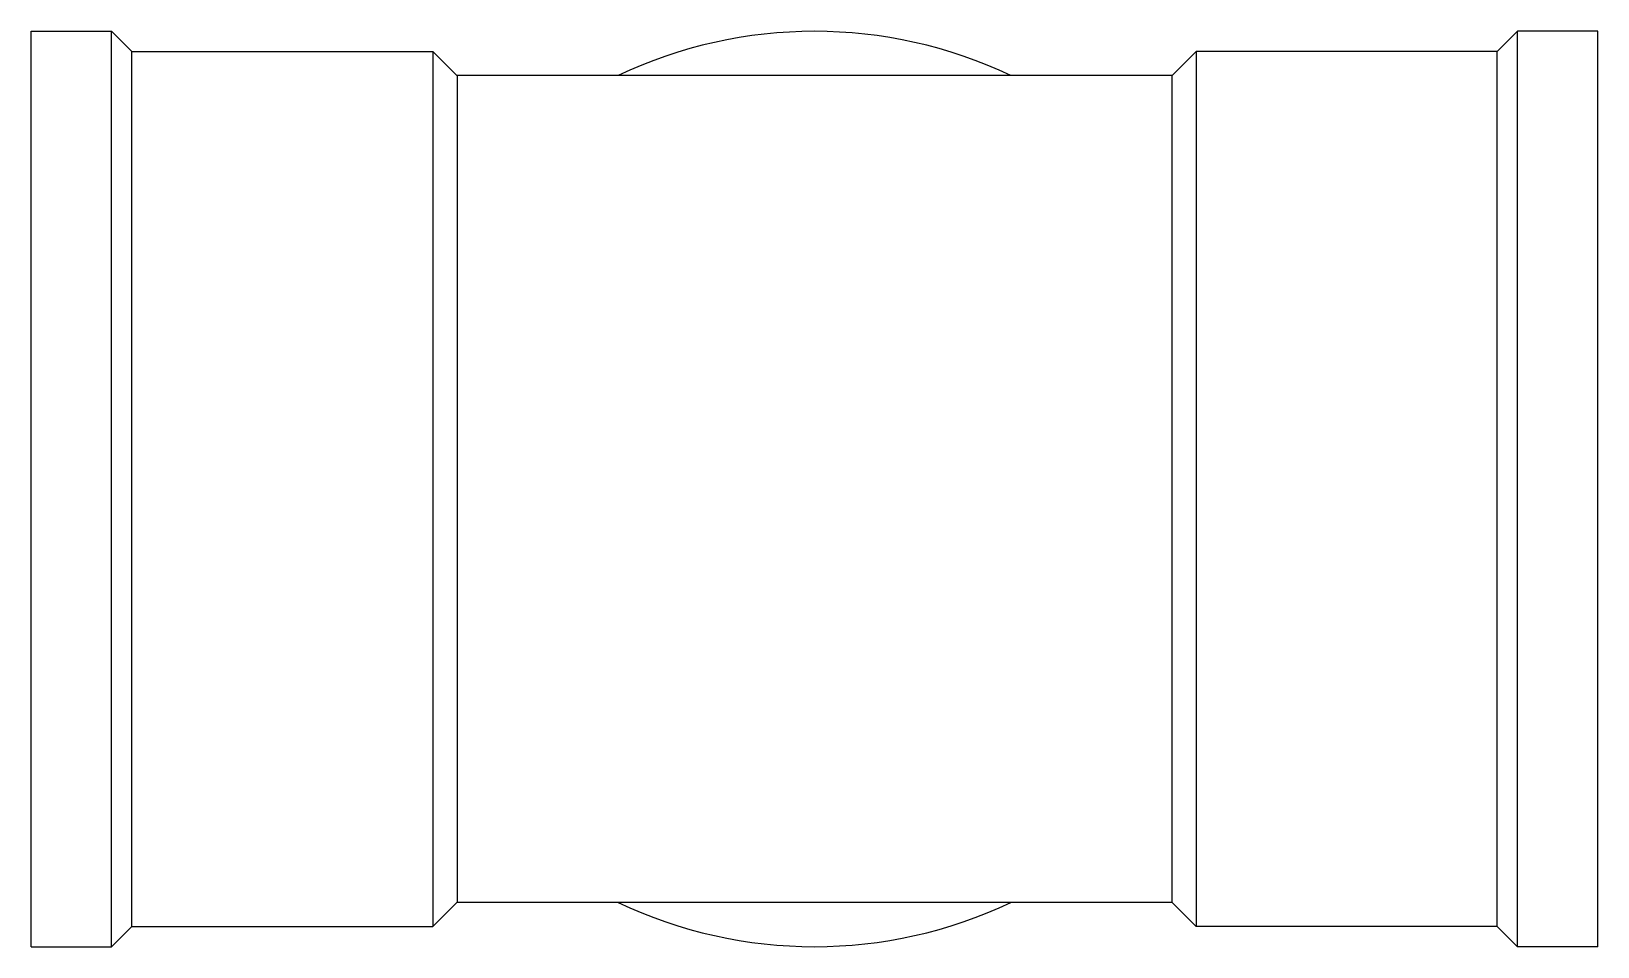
# Model space of a CAD drawing. Header units: millimetres. Extents: x 1978.2224 to 1978.3212, y 1847.3268 to 1847.3846.
import ezdxf

# ---------------------------------------------------------------- set-up
doc = ezdxf.new("R2010")
doc.units = ezdxf.units.MM

msp = doc.modelspace()

# ---------------------------------------------------------------- linework, layer by layer
for p, q in [((1978.22241198995, 1847.326806014001), (1978.22241198995, 1847.38458609539)), ((1978.22241198995, 1847.38458609539), (1978.227480418142, 1847.38458609539)), ((1978.227480418142, 1847.326806014001), (1978.227480418142, 1847.38458609539)), ((1978.227480418142, 1847.38458609539), (1978.22874752519, 1847.383318988342)), ((1978.316177911502, 1847.38458609539), (1978.314910804454, 1847.383318988342)), ((1978.316177911502, 1847.326806014001), (1978.316177911502, 1847.38458609539)), ((1978.321246339694, 1847.38458609539), (1978.316177911502, 1847.38458609539)), ((1978.321246339694, 1847.326806014001), (1978.321246339694, 1847.38458609539)), ((1978.22874752519, 1847.383318988342), (1978.24775413091, 1847.383318988342)), ((1978.22874752519, 1847.328073121049), (1978.22874752519, 1847.383318988342)), ((1978.24775413091, 1847.383318988342), (1978.24775413091, 1847.328073121049)), ((1978.24775413091, 1847.383318988342), (1978.249291163755, 1847.381781955496)), ((1978.295904198734, 1847.383318988342), (1978.294367165888, 1847.381781955496)), ((1978.314910804454, 1847.383318988342), (1978.295904198734, 1847.383318988342)), ((1978.295904198734, 1847.383318988342), (1978.295904198732, 1847.32807312105)), ((1978.314910804454, 1847.328073121049), (1978.314910804454, 1847.383318988342)), ((1978.294383670276, 1847.381798459884), (1978.249274659366, 1847.381798459885)), ((1978.249291163755, 1847.381781955496), (1978.249291163755, 1847.329610153894)), ((1978.294367165888, 1847.381781955496), (1978.294367165889, 1847.329610153892)), ((1978.24775413091, 1847.328073121049), (1978.249291163755, 1847.329610153895)), ((1978.294383670275, 1847.329593649507), (1978.249274659367, 1847.329593649507)), ((1978.295904198734, 1847.328073121049), (1978.294367165888, 1847.329610153895)), ((1978.227480418142, 1847.326806014001), (1978.22874752519, 1847.328073121049)), ((1978.22874752519, 1847.328073121049), (1978.24775413091, 1847.328073121049)), ((1978.314910804454, 1847.328073121049), (1978.295904198734, 1847.328073121049)), ((1978.316177911502, 1847.326806014001), (1978.314910804454, 1847.328073121049)), ((1978.22241198995, 1847.326806014001), (1978.227480418142, 1847.326806014001)), ((1978.321246339694, 1847.326806014001), (1978.316177911502, 1847.326806014001))]:
    msp.add_line(p, q)
for start, end in [(64.62318265359005, 115.3768173454018), (244.6231826560137, 295.3768173439863)]:
    msp.add_arc((1978.271829164822, 1847.355696054695), 0.02889004069447765, start, end)

doc.saveas('drawing.dxf')
